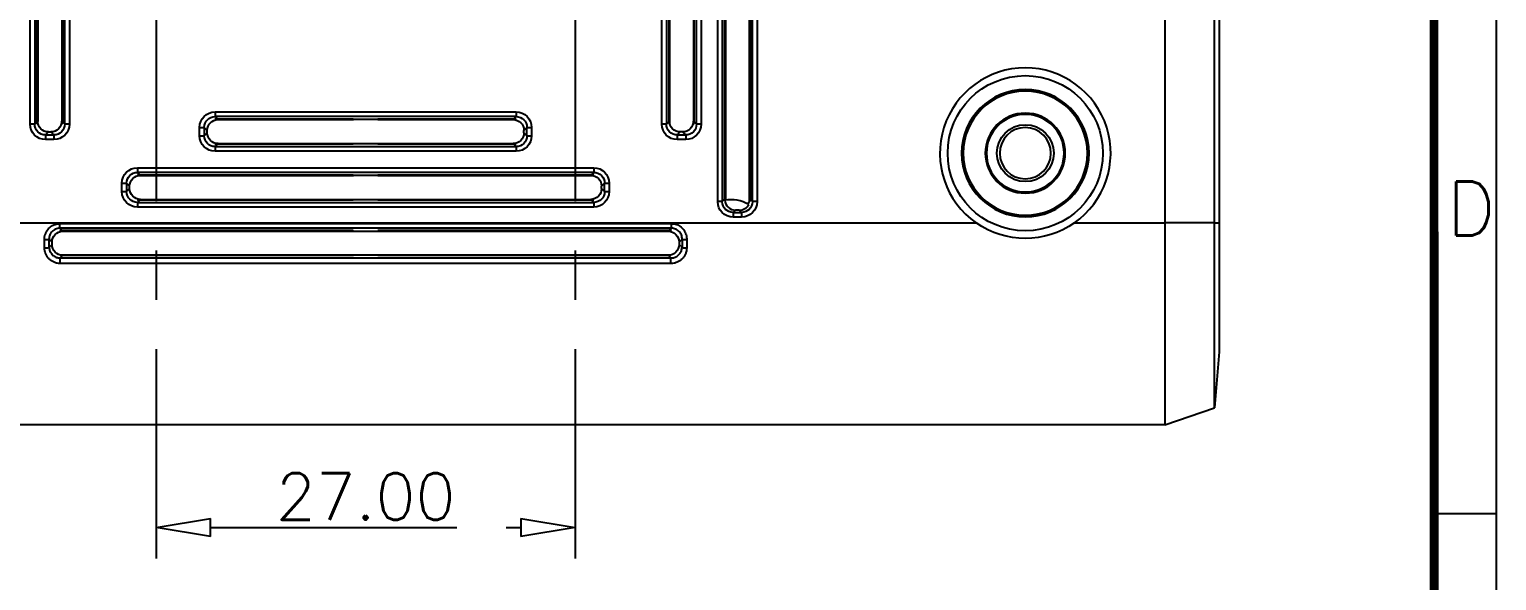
# Model space of a CAD drawing. Header units: millimetres. Extents: x 3683 to 5830, y 1279 to 1555.
# Drawn here: x 4372.8 to 4467.4, y 1395.2 to 1430.8 of the extents above; entities that cross this region are included whole.
import ezdxf

# ---------------------------------------------------------------- set-up
doc = ezdxf.new("R2010")
doc.units = ezdxf.units.MM
doc.header["$LTSCALE"] = 0.5
doc.linetypes.add('CENTER', pattern=[50.8, 31.75, -6.35, 6.35, -6.35])
doc.layers.add('112', color=7, linetype='Continuous', true_color=0xffffff)
doc.layers.add('A1_KUANG', color=7, linetype='Continuous')
doc.layers.add('A4_KUANG', color=7, linetype='Continuous')
doc.layers.add('dim', color=82, linetype='Continuous', lineweight=9)
doc.styles.get("Standard").update_dxf_attribs({"font": 'txt', "bigfont": 'gbcbig.shx'})
doc.dimstyles.new('VT-3.00', dxfattribs={"dimtxt": 3, "dimasz": 3.5, "dimexe": 2, "dimexo": 1.8, "dimgap": 0.5, "dimtad": 1, "dimzin": 0, "dimdsep": 46, "dimtxsty": 'Standard', "dimblk": 'CLOSEDBLANK', "dimcen": 0.3, "dimclrd": 1, "dimclre": 1, "dimclrt": 7, "dimadec": 1, "dimazin": 0, "dimtfac": 1, "dimtofl": 0, "dimtmove": 0, "dimatfit": 3, "dimldrblk": 'CLOSEDBLANK', "dimfxl": 0, "dimtolj": 1, "dimtzin": 0, "dimarcsym": 0})

# ---------------------------------------------------------------- blocks, each defined once
blk = doc.blocks.new('A$C3291225B')
at = {"layer": 'A4_KUANG'}
for p, q in [((255.135, 0), (255.135, 197.012)), ((257.991, 86.219), (255.126, 86.219))]:
    blk.add_line(p, q, dxfattribs=at)
at = {"layer": 'A4_KUANG', "color": 8}
blk.add_lwpolyline([(258, 0), (258, 197.012), (0, 197.012), (0, 0)], close=True, dxfattribs=at)
at = {"layer": 'A4_KUANG', "const_width": 0.4}
blk.add_lwpolyline([(2.865, 2.865), (2.865, 194.147), (255.126, 194.147), (255.135, 2.865), (2.865, 2.865)], dxfattribs=at)
at = {"layer": 'A4_KUANG'}
blk.add_text('D', height=2.483, dxfattribs=at).set_placement((255.711, 99.007))
blk = doc.blocks.new('_ClosedBlank')
at = {"color": 0, "linetype": 'ByBlock', "lineweight": -2}
for p, q in [((-1, 0.167), (0, 0)), ((-1, 0.167), (-1, -0.167)), ((0, 0), (-1, -0.167))]:
    blk.add_line(p, q, dxfattribs=at)
blk = doc.blocks.new('*D22')
at = {"layer": 'Defpoints', "color": 0, "linetype": 'CENTER'}
for p in [(8851.762, 3029.989), (8878.762, 3029.989), (8878.762, 2991.283)]:
    blk.add_point(p, dxfattribs=at)
at = {"layer": 'dim', "color": 1, "linetype": 'CENTER', "lineweight": -2}
for p, q in [((8851.762, 3028.189), (8851.762, 2989.283)), ((8878.762, 3028.189), (8878.762, 2989.283)), ((8855.262, 2991.283), (8875.262, 2991.283))]:
    blk.add_line(p, q, dxfattribs=at)
at = {"layer": 'dim', "color": 1, "linetype": 'CENTER', "lineweight": -2, "xscale": 3.5, "yscale": 3.5, "zscale": 3.5, "rotation": 180}
blk.add_blockref('_ClosedBlank', (8851.762, 2991.283), dxfattribs=at)
at = {"layer": 'dim', "color": 1, "linetype": 'CENTER', "lineweight": -2, "xscale": 3.5, "yscale": 3.5, "zscale": 3.5}
blk.add_blockref('_ClosedBlank', (8878.762, 2991.283), dxfattribs=at)
at = {"layer": 'dim', "color": 7, "linetype": 'CENTER', "insert": (8865.262, 2993.283), "char_height": 3, "attachment_point": 5}
blk.add_mtext('\\A1;27.00', dxfattribs=at)

msp = doc.modelspace()

# ---------------------------------------------------------------- linework, layer by layer
at = {"layer": '112', "color": 7}
for p, q in [((4446.003, 1475.287), (4446.003, 1418.287)), ((4449.187, 1418.287), (4449.187, 1475.287)), ((4449.503, 1475.287), (4449.503, 1418.287)), ((4417.186, 1419.662), (4417.186, 1465.056)), ((4417.485, 1465.056), (4417.485, 1419.662)), ((4419.422, 1419.662), (4419.422, 1465.056)), ((4419.721, 1465.056), (4419.721, 1419.662)), ((4372.886, 1424.662), (4372.886, 1460.056)), ((4373.185, 1460.056), (4373.185, 1424.662)), ((4375.122, 1424.662), (4375.122, 1460.056)), ((4375.421, 1460.056), (4375.421, 1424.662)), ((4413.586, 1424.662), (4413.586, 1460.056)), ((4413.885, 1460.056), (4413.885, 1424.662)), ((4415.822, 1424.662), (4415.822, 1460.056)), ((4416.121, 1460.056), (4416.121, 1424.662)), ((4373.336, 1424.813), (4373.336, 1441.559)), ((4373.379, 1441.559), (4373.379, 1424.856)), ((4374.927, 1441.576), (4374.927, 1424.856)), ((4374.971, 1441.559), (4374.971, 1424.813)), ((4414.036, 1441.559), (4414.036, 1424.813)), ((4414.079, 1441.576), (4414.079, 1424.856)), ((4415.627, 1441.559), (4415.627, 1424.856)), ((4415.671, 1424.813), (4415.671, 1441.559)), ((4417.636, 1441.559), (4417.636, 1419.813)), ((4417.679, 1441.559), (4417.679, 1419.856)), ((4419.227, 1419.856), (4419.227, 1441.576)), ((4419.271, 1441.559), (4419.271, 1419.813)), ((4373.185, 1424.662), (4372.886, 1424.662)), ((4373.336, 1424.813), (4373.185, 1424.662)), ((4375.122, 1424.662), (4374.971, 1424.813)), ((4375.421, 1424.662), (4375.122, 1424.662)), ((4384.806, 1425.448), (4404.201, 1425.448)), ((4384.806, 1425.448), (4384.806, 1425.149)), ((4404.201, 1425.149), (4384.806, 1425.149)), ((4384.957, 1424.998), (4384.806, 1425.149)), ((4384.957, 1424.998), (4393.703, 1424.998)), ((4385, 1424.954), (4393.721, 1424.954)), ((4393.721, 1424.954), (4393.703, 1424.998)), ((4395.286, 1424.954), (4393.721, 1424.954)), ((4395.303, 1424.998), (4395.286, 1424.954)), ((4395.286, 1424.954), (4404.006, 1424.954)), ((4395.303, 1424.998), (4404.05, 1424.998)), ((4404.201, 1425.149), (4404.05, 1424.998)), ((4404.201, 1425.448), (4404.201, 1425.149)), ((4413.885, 1424.662), (4413.586, 1424.662)), ((4414.036, 1424.813), (4413.885, 1424.662)), ((4415.822, 1424.662), (4415.671, 1424.813)), ((4416.121, 1424.662), (4415.822, 1424.662)), ((4373.882, 1423.964), (4374.077, 1424.159)), ((4373.882, 1423.964), (4373.882, 1423.665)), ((4373.882, 1423.964), (4374.424, 1423.964)), ((4374.424, 1423.665), (4373.882, 1423.665)), ((4374.077, 1424.159), (4374.23, 1424.159)), ((4374.23, 1424.159), (4374.424, 1423.964)), ((4374.424, 1423.964), (4374.424, 1423.665)), ((4383.81, 1423.909), (4383.81, 1424.452)), ((4383.81, 1424.452), (4384.108, 1424.452)), ((4383.81, 1423.909), (4384.108, 1423.909)), ((4384.108, 1424.452), (4384.108, 1423.909)), ((4384.108, 1424.452), (4384.303, 1424.257)), ((4384.303, 1424.104), (4384.108, 1423.909)), ((4384.303, 1424.104), (4384.303, 1424.257)), ((4404.703, 1424.257), (4404.898, 1424.452)), ((4404.703, 1424.104), (4404.703, 1424.257)), ((4404.898, 1423.909), (4404.703, 1424.104)), ((4404.898, 1423.909), (4404.898, 1424.452)), ((4404.898, 1424.452), (4405.197, 1424.452)), ((4404.898, 1423.909), (4405.197, 1423.909)), ((4405.197, 1424.452), (4405.197, 1423.909)), ((4414.582, 1423.964), (4414.777, 1424.159)), ((4414.582, 1423.964), (4414.582, 1423.665)), ((4414.582, 1423.964), (4415.124, 1423.964)), ((4415.124, 1423.665), (4414.582, 1423.665)), ((4414.93, 1424.159), (4414.777, 1424.159)), ((4414.93, 1424.159), (4415.124, 1423.964)), ((4415.124, 1423.964), (4415.124, 1423.665)), ((4384.806, 1423.212), (4384.957, 1423.363)), ((4384.806, 1423.212), (4384.806, 1422.913)), ((4384.806, 1423.212), (4404.201, 1423.212)), ((4404.201, 1422.913), (4384.806, 1422.913)), ((4393.703, 1423.363), (4384.957, 1423.363)), ((4385, 1423.407), (4393.721, 1423.407)), ((4393.703, 1423.363), (4393.721, 1423.407)), ((4393.721, 1423.407), (4395.286, 1423.407)), ((4395.286, 1423.407), (4395.303, 1423.363)), ((4395.286, 1423.407), (4404.006, 1423.407)), ((4404.05, 1423.363), (4395.303, 1423.363)), ((4404.05, 1423.363), (4404.201, 1423.212)), ((4404.201, 1423.212), (4404.201, 1422.913)), ((4379.806, 1421.848), (4409.201, 1421.848)), ((4379.806, 1421.848), (4379.806, 1421.549)), ((4409.201, 1421.848), (4409.201, 1421.549)), ((4378.81, 1420.309), (4378.81, 1420.852)), ((4378.81, 1420.852), (4379.108, 1420.852)), ((4379.108, 1420.852), (4379.108, 1420.309)), ((4379.108, 1420.852), (4379.303, 1420.657)), ((4409.201, 1421.549), (4379.806, 1421.549)), ((4379.957, 1421.398), (4379.806, 1421.549)), ((4379.957, 1421.398), (4393.703, 1421.398)), ((4380, 1421.354), (4393.721, 1421.354)), ((4393.721, 1421.354), (4393.703, 1421.398)), ((4395.286, 1421.354), (4393.721, 1421.354)), ((4395.303, 1421.398), (4395.286, 1421.354)), ((4395.286, 1421.354), (4409.006, 1421.354)), ((4395.303, 1421.398), (4409.05, 1421.398)), ((4409.201, 1421.549), (4409.05, 1421.398)), ((4409.703, 1420.657), (4409.898, 1420.852)), ((4409.898, 1420.309), (4409.898, 1420.852)), ((4409.898, 1420.852), (4410.197, 1420.852)), ((4410.197, 1420.852), (4410.197, 1420.309)), ((4378.81, 1420.309), (4379.108, 1420.309)), ((4379.303, 1420.504), (4379.108, 1420.309)), ((4379.303, 1420.504), (4379.303, 1420.657)), ((4380, 1419.807), (4393.721, 1419.807)), ((4393.703, 1419.763), (4393.721, 1419.807)), ((4393.721, 1419.807), (4395.286, 1419.807)), ((4395.286, 1419.807), (4395.303, 1419.763)), ((4395.286, 1419.807), (4409.006, 1419.807)), ((4409.703, 1420.504), (4409.703, 1420.657)), ((4409.898, 1420.309), (4409.703, 1420.504)), ((4409.898, 1420.309), (4410.197, 1420.309)), ((4417.636, 1419.813), (4417.485, 1419.662)), ((4419.422, 1419.662), (4419.271, 1419.813)), ((4379.806, 1419.612), (4379.957, 1419.763)), ((4379.806, 1419.612), (4409.201, 1419.612)), ((4379.806, 1419.612), (4379.806, 1419.313)), ((4409.201, 1419.313), (4379.806, 1419.313)), ((4393.703, 1419.763), (4379.957, 1419.763)), ((4409.05, 1419.763), (4395.303, 1419.763)), ((4409.05, 1419.763), (4409.201, 1419.612)), ((4409.201, 1419.612), (4409.201, 1419.313)), ((4417.485, 1419.662), (4417.186, 1419.662)), ((4418.182, 1418.964), (4418.333, 1419.115)), ((4418.182, 1418.964), (4418.182, 1418.665)), ((4418.182, 1418.964), (4418.724, 1418.964)), ((4418.573, 1419.115), (4418.333, 1419.115)), ((4418.573, 1419.115), (4418.724, 1418.964)), ((4418.724, 1418.964), (4418.724, 1418.665)), ((4419.721, 1419.662), (4419.422, 1419.662)), ((4355.165, 1418.287), (4433.841, 1418.287)), ((4374.806, 1418.247), (4414.201, 1418.247)), ((4374.806, 1417.949), (4374.806, 1418.247)), ((4414.201, 1417.949), (4374.806, 1417.949)), ((4374.958, 1417.797), (4374.806, 1417.949)), ((4414.201, 1417.949), (4414.049, 1417.797)), ((4414.201, 1417.949), (4414.201, 1418.247)), ((4418.724, 1418.665), (4418.182, 1418.665)), ((4440.165, 1418.287), (4446.003, 1418.287)), ((4446.003, 1418.287), (4446.003, 1405.287)), ((4449.187, 1418.287), (4446.003, 1418.287)), ((4449.187, 1406.379), (4449.187, 1418.287)), ((4449.187, 1418.287), (4449.503, 1418.287)), ((4449.503, 1418.287), (4449.503, 1409.987)), ((4374.112, 1417.248), (4374.303, 1417.057)), ((4374.303, 1416.904), (4374.303, 1417.057)), ((4393.704, 1417.797), (4374.958, 1417.797)), ((4375, 1417.754), (4393.721, 1417.754)), ((4393.721, 1417.754), (4393.704, 1417.797)), ((4393.721, 1417.754), (4395.286, 1417.754)), ((4395.303, 1417.797), (4395.286, 1417.754)), ((4395.286, 1417.754), (4414.006, 1417.754)), ((4414.049, 1417.797), (4395.303, 1417.797)), ((4414.703, 1417.057), (4414.894, 1417.248)), ((4414.703, 1417.057), (4414.703, 1416.904)), ((4374.303, 1416.904), (4374.117, 1416.718)), ((4374.828, 1416.035), (4374.975, 1416.181)), ((4374.828, 1415.676), (4374.828, 1416.035)), ((4374.828, 1416.035), (4414.178, 1416.035)), ((4393.71, 1416.181), (4374.975, 1416.181)), ((4393.721, 1416.207), (4375, 1416.207)), ((4393.71, 1416.181), (4393.721, 1416.207)), ((4395.286, 1416.207), (4393.721, 1416.207)), ((4395.286, 1416.207), (4395.296, 1416.181)), ((4414.006, 1416.207), (4395.286, 1416.207)), ((4414.032, 1416.181), (4395.296, 1416.181)), ((4414.032, 1416.181), (4414.178, 1416.035)), ((4414.178, 1415.676), (4414.178, 1416.035)), ((4414.889, 1416.718), (4414.703, 1416.904)), ((4414.178, 1415.676), (4374.828, 1415.676)), ((4449.503, 1409.987), (4449.187, 1406.379)), ((4446.003, 1405.287), (4449.187, 1406.379)), ((4446.003, 1405.287), (4343.003, 1405.287))]:
    msp.add_line(p, q, dxfattribs=at)
for radius in [5, 1.833]:
    msp.add_circle((4437.003, 1422.787), radius, dxfattribs=at)
at = {"layer": '112', "color": 7, "extrusion": (0, 0, -1)}
msp.add_circle((-4437.003, 1422.787), 4.105, dxfattribs=at)
at = {"layer": '112', "color": 7, "extrusion": (1.22461e-16, 0, -1)}
for radius in [4, 2.579, 2.5, 1.65]:
    msp.add_circle((-4437.003, 1422.787), radius, dxfattribs=at)
at = {"layer": '112', "color": 7}
for centre, radius, start, end in [((4437.003, 1422.787), 5.5, 305.0968, 234.9032), ((4418.003, 1417.287), 2.5, 61.64302, 98.40913)]:
    msp.add_arc(centre, radius, start, end, dxfattribs=at)
at = {"layer": '112', "color": 7, "extrusion": (0, 0, -1)}
msp.add_arc((-4437.003, 1422.787), 5.5, 234.9032, 305.0968, dxfattribs=at)
for centre, major_axis, start_param, end_param in [((4373.89, 1424.669), (0.712, 0.712), 2.359993, 3.923193), ((4374.082, 1424.862), (0.499, 0.499), 2.359993, 3.923193), ((4374.224, 1424.862), (-0.499, 0.499), 2.359993, 3.923193), ((4374.417, 1424.669), (-0.712, 0.712), 2.359993, 3.923193), ((4384.813, 1424.444), (0.712, -0.712), 2.359993, 3.923193), ((4385.006, 1424.252), (0.499, -0.499), 2.359993, 3.923193), ((4404, 1424.252), (-0.499, -0.499), 2.359993, 3.923193), ((4404.193, 1424.444), (-0.712, -0.712), 2.359993, 3.923193), ((4414.59, 1424.669), (0.712, 0.712), 2.359993, 3.923193), ((4414.782, 1424.862), (0.499, 0.499), 2.359993, 3.923193), ((4414.924, 1424.862), (-0.499, 0.499), 2.359993, 3.923193), ((4415.117, 1424.669), (-0.712, 0.712), 2.359993, 3.923193), ((4384.813, 1423.917), (0.712, 0.712), 2.359993, 3.923193), ((4385.006, 1424.11), (0.499, 0.499), 2.359993, 3.923193), ((4404, 1424.11), (-0.499, 0.499), 2.359993, 3.923193), ((4404.193, 1423.917), (-0.712, 0.712), 2.359993, 3.923193), ((4379.813, 1420.844), (0.712, -0.712), 2.359993, 3.923193), ((4409.193, 1420.844), (-0.712, -0.712), 2.359993, 3.923193), ((4380.006, 1420.652), (0.499, -0.499), 2.359993, 3.923193), ((4409, 1420.652), (-0.499, -0.499), 2.359993, 3.923193), ((4379.813, 1420.317), (0.712, 0.712), 2.359993, 3.923193), ((4380.006, 1420.51), (0.499, 0.499), 2.359993, 3.923193), ((4409, 1420.51), (-0.499, 0.499), 2.359993, 3.923193), ((4409.193, 1420.317), (-0.712, 0.712), 2.359993, 3.923193), ((4418.382, 1419.862), (0.499, 0.499), 3.795654, 3.923193), ((4418.524, 1419.862), (-0.499, 0.499), 2.359993, 2.868527), ((4418.19, 1419.669), (0.712, 0.712), 2.359993, 3.923193), ((4418.717, 1419.669), (-0.712, 0.712), 2.359993, 3.923193), ((4375.006, 1417.052), (0.499, -0.499), 2.359993, 3.923193), ((4414, 1417.052), (-0.499, -0.499), 2.359993, 3.923193), ((4375.006, 1416.91), (0.499, 0.499), 2.359993, 3.923193), ((4414, 1416.91), (-0.499, 0.499), 2.359993, 3.923193)]:
    msp.add_ellipse(centre, major_axis=major_axis, ratio=0.992433, start_param=start_param, end_param=end_param, dxfattribs=at)
at = {"layer": '112', "color": 7, "extrusion": (1.22461e-16, 0, -1)}
for centre, major_axis, ratio, start_param, end_param in [((4373.89, 1424.669), (0.502, 0.502), 0.986061, 2.359993, 3.923193), ((4383.253, 1426.004), (-1.876, 1.004), 0.162906, 3.436996, 3.660902), ((4413.03, 1423.109), (1.004, 1.876), 0.162906, 0.295404, 0.51931), ((4404.193, 1423.917), (-0.502, 0.502), 0.986061, 2.359993, 3.923193), ((4379.813, 1420.844), (-0.502, 0.502), 0.986061, 5.501585, 7.064785), ((4378.253, 1422.404), (-1.876, 1.004), 0.162906, 3.436996, 3.660902), ((4409.193, 1420.844), (0.502, 0.502), 0.986061, 5.501585, 7.064785), ((4379.813, 1420.317), (0.502, 0.502), 0.986061, 2.359993, 3.923193), ((4378.253, 1418.757), (1.876, 1.004), 0.162906, 5.763876, 5.987782), ((4410.753, 1418.757), (-1.876, 1.004), 0.162906, 0.295404, 0.51931), ((4409.193, 1420.317), (-0.502, 0.502), 0.986061, 2.359993, 3.923193), ((4416.63, 1418.109), (1.004, 1.876), 0.162906, 0.295404, 0.409061), ((4420.277, 1418.109), (-1.004, 1.876), 0.162906, 5.763876, 5.987782), ((4374.921, 1418.287), (0, 13), 0.08547, 4.588501, 4.630474), ((4375.219, 1418.287), (0, 12.7), 0.087489, 4.588501, 4.630474), ((4413.787, 1418.287), (0, 12.7), 0.087489, 1.652711, 1.694684), ((4414.086, 1418.287), (0, 13), 0.08547, 1.652711, 1.694684)]:
    msp.add_ellipse(centre, major_axis=major_axis, ratio=ratio, start_param=start_param, end_param=end_param, dxfattribs=at)
at = {"layer": '112', "color": 7}
for centre, major_axis, ratio, start_param, end_param in [((4374.038, 1424.818), (0.499, 0.499), 0.992433, 2.359993, 2.583899), ((4374.268, 1424.818), (-0.499, 0.499), 0.992433, 3.699287, 3.923193), ((4384.962, 1424.296), (0.499, -0.499), 0.992433, 2.359993, 2.583899), ((4404.044, 1424.296), (-0.499, -0.499), 0.992433, 3.699287, 3.923193), ((4414.738, 1424.818), (0.499, 0.499), 0.992433, 2.359993, 2.583899), ((4414.968, 1424.818), (-0.499, 0.499), 0.992433, 3.699287, 3.923193), ((4384.962, 1424.066), (0.499, 0.499), 0.992433, 3.699287, 3.923193), ((4404.044, 1424.066), (-0.499, 0.499), 0.992433, 2.359993, 2.583899), ((4379.962, 1420.696), (0.499, -0.499), 0.992433, 2.359993, 2.583899), ((4409.044, 1420.696), (-0.499, -0.499), 0.992433, 3.699287, 3.923193), ((4418.338, 1419.818), (0.499, 0.499), 0.992433, 2.359993, 2.434292), ((4418.568, 1419.818), (-0.499, 0.499), 0.992433, 3.699287, 3.923193), ((4379.962, 1420.466), (0.499, 0.499), 0.992433, 3.699287, 3.923193), ((4409.044, 1420.466), (-0.499, 0.499), 0.992433, 2.359993, 2.583899), ((4418.338, 1419.818), (0.499, 0.499), 0.992433, 2.434292, 3.923193), ((4418.568, 1419.818), (-0.499, 0.499), 0.992433, 2.359993, 3.44096), ((4373.813, 1417.248), (-0.3, -0.002), 0.081821, 1.570209, 3.054032), ((4415.193, 1417.248), (-0.3, 0.002), 0.081821, 0.087561, 1.571384), ((4373.818, 1416.718), (-0.3, -0.003), 0.123564, 1.56945, 3.053651), ((4415.188, 1416.718), (-0.3, 0.003), 0.123564, 0.087942, 1.572143)]:
    msp.add_ellipse(centre, major_axis=major_axis, ratio=ratio, start_param=start_param, end_param=end_param, dxfattribs=at)
at = {"layer": '112', "color": 7, "extrusion": (1.22461e-16, 3.08149e-32, -1)}
msp.add_ellipse((4372.33, 1423.109), major_axis=(1.004, 1.876), ratio=0.162906, start_param=0.295404, end_param=0.51931, dxfattribs=at)
at = {"layer": '112', "color": 7, "extrusion": (1.22461e-16, 1.2326e-32, -1)}
for centre, major_axis in [((4374.417, 1424.669), (-0.502, 0.502)), ((4414.59, 1424.669), (0.502, 0.502))]:
    msp.add_ellipse(centre, major_axis=major_axis, ratio=0.986061, start_param=2.359993, end_param=3.923193, dxfattribs=at)
at = {"layer": '112', "color": 7, "extrusion": (1.22461e-16, -6.16298e-33, -1)}
for centre, major_axis, start_param, end_param in [((4375.977, 1423.109), (-1.004, 1.876), 5.763876, 5.987782), ((4405.753, 1422.357), (-1.876, 1.004), 0.295404, 0.51931), ((4410.753, 1422.404), (1.876, 1.004), 2.622283, 2.846189)]:
    msp.add_ellipse(centre, major_axis=major_axis, ratio=0.162906, start_param=start_param, end_param=end_param, dxfattribs=at)
at = {"layer": '112', "color": 7, "extrusion": (1.22461e-16, -8.62817e-32, -1)}
msp.add_ellipse((4384.813, 1424.444), major_axis=(-0.502, 0.502), ratio=0.986061, start_param=5.501585, end_param=7.064785, dxfattribs=at)
at = {"layer": '112', "color": 7, "extrusion": (1.22461e-16, -1.2326e-32, -1)}
msp.add_ellipse((4405.753, 1426.004), major_axis=(1.876, 1.004), ratio=0.162906, start_param=2.622283, end_param=2.846189, dxfattribs=at)
at = {"layer": '112', "color": 7, "extrusion": (1.22461e-16, -2.46519e-32, -1)}
for centre, major_axis, ratio, start_param, end_param in [((4404.193, 1424.444), (0.502, 0.502), 0.986061, 5.501585, 7.064785), ((4373.253, 1415.157), (1.876, 1.004), 0.162906, 5.814941, 5.987782)]:
    msp.add_ellipse(centre, major_axis=major_axis, ratio=ratio, start_param=start_param, end_param=end_param, dxfattribs=at)
at = {"layer": '112', "color": 7, "extrusion": (1.22461e-16, -9.86076e-32, -1)}
msp.add_ellipse((4415.117, 1424.669), major_axis=(-0.502, 0.502), ratio=0.986061, start_param=2.359993, end_param=3.923193, dxfattribs=at)
at = {"layer": '112', "color": 7, "extrusion": (1.22461e-16, -5.54668e-32, -1)}
msp.add_ellipse((4416.677, 1423.109), major_axis=(-1.004, 1.876), ratio=0.162906, start_param=5.763876, end_param=5.987782, dxfattribs=at)
at = {"layer": '112', "color": 7, "extrusion": (1.22461e-16, 2.46519e-32, -1)}
for centre in [(4384.813, 1423.917), (4418.19, 1419.669)]:
    msp.add_ellipse(centre, major_axis=(0.502, 0.502), ratio=0.986061, start_param=2.359993, end_param=3.923193, dxfattribs=at)
at = {"layer": '112', "color": 7, "extrusion": (1.22461e-16, -4.93038e-32, -1)}
msp.add_ellipse((4383.253, 1422.357), major_axis=(1.876, 1.004), ratio=0.162906, start_param=5.763876, end_param=5.987782, dxfattribs=at)
at = {"layer": '112', "color": 7, "extrusion": (1.22461e-16, 8.62817e-32, -1)}
msp.add_ellipse((4418.717, 1419.669), major_axis=(-0.502, 0.502), ratio=0.986061, start_param=2.359993, end_param=3.923193, dxfattribs=at)
at = {"layer": '112', "color": 7, "extrusion": (1.22461e-16, 6.16298e-33, -1)}
msp.add_ellipse((4373.253, 1418.804), major_axis=(-1.876, 1.004), ratio=0.162906, start_param=3.436996, end_param=3.658256, dxfattribs=at)
at = {"layer": '112', "color": 7, "extrusion": (1.22461e-16, 1.84889e-32, -1)}
msp.add_ellipse((4415.753, 1418.804), major_axis=(1.876, 1.004), ratio=0.162906, start_param=2.62493, end_param=2.846189, dxfattribs=at)
at = {"layer": '112', "color": 7, "extrusion": (1.22461e-16, -3.08149e-32, -1)}
msp.add_ellipse((4415.753, 1415.157), major_axis=(-1.876, 1.004), ratio=0.162906, start_param=0.295404, end_param=0.468244, dxfattribs=at)
at = {"layer": '112', "color": 7}
for points, knots in [([(4373.813, 1417.224), (4373.812, 1417.337), (4373.83, 1417.453), (4373.866, 1417.561), (4373.902, 1417.669), (4373.957, 1417.772), (4374.026, 1417.862), (4374.094, 1417.95), (4374.179, 1418.028), (4374.272, 1418.089), (4374.365, 1418.149), (4374.47, 1418.194), (4374.577, 1418.22), (4374.652, 1418.238), (4374.729, 1418.247), (4374.806, 1418.247)], [0, 0, 0, 0, 0.216909, 0.216909, 0.216909, 0.433031, 0.433031, 0.433031, 0.645066, 0.645066, 0.645066, 0.855349, 0.855349, 0.855349, 1, 1, 1, 1]), ([(4374.806, 1417.949), (4374.759, 1417.949), (4374.714, 1417.945), (4374.623, 1417.927), (4374.579, 1417.914), (4374.494, 1417.879), (4374.454, 1417.857), (4374.377, 1417.806), (4374.342, 1417.777), (4374.278, 1417.711), (4374.249, 1417.675), (4374.199, 1417.598), (4374.178, 1417.558), (4374.144, 1417.473), (4374.131, 1417.428), (4374.115, 1417.339), (4374.111, 1417.294), (4374.112, 1417.248)], [0, 0, 0, 0, 0.125, 0.125, 0.25, 0.25, 0.375, 0.375, 0.5, 0.5, 0.625, 0.625, 0.75, 0.75, 0.875, 0.875, 1, 1, 1, 1]), ([(4414.201, 1418.247), (4414.312, 1418.247), (4414.425, 1418.227), (4414.53, 1418.19), (4414.636, 1418.152), (4414.737, 1418.095), (4414.823, 1418.024), (4414.91, 1417.952), (4414.986, 1417.865), (4415.044, 1417.769), (4415.102, 1417.673), (4415.145, 1417.566), (4415.169, 1417.456), (4415.185, 1417.38), (4415.194, 1417.302), (4415.193, 1417.224)], [0, 0, 0, 0, 0.212201, 0.212201, 0.212201, 0.425517, 0.425517, 0.425517, 0.638952, 0.638952, 0.638952, 0.852428, 0.852428, 0.852428, 1, 1, 1, 1]), ([(4414.894, 1417.248), (4414.895, 1417.294), (4414.891, 1417.339), (4414.875, 1417.429), (4414.862, 1417.474), (4414.828, 1417.558), (4414.807, 1417.599), (4414.757, 1417.676), (4414.728, 1417.712), (4414.664, 1417.777), (4414.628, 1417.807), (4414.552, 1417.858), (4414.512, 1417.879), (4414.427, 1417.914), (4414.382, 1417.927), (4414.292, 1417.945), (4414.247, 1417.949), (4414.201, 1417.949)], [0, 0, 0, 0, 0.125, 0.125, 0.25, 0.25, 0.375, 0.375, 0.5, 0.5, 0.625, 0.625, 0.75, 0.75, 0.875, 0.875, 1, 1, 1, 1]), ([(4374.828, 1415.676), (4374.761, 1415.676), (4374.696, 1415.682), (4374.567, 1415.708), (4374.502, 1415.728), (4374.38, 1415.779), (4374.323, 1415.81), (4374.213, 1415.883), (4374.162, 1415.926), (4374.069, 1416.018), (4374.028, 1416.069), (4373.954, 1416.178), (4373.923, 1416.236), (4373.847, 1416.417), (4373.819, 1416.548), (4373.818, 1416.681)], [0, 0, 0, 0, 0.125, 0.125, 0.25, 0.25, 0.375, 0.375, 0.5, 0.5, 0.625, 0.625, 0.75, 0.75, 1, 1, 1, 1]), ([(4374.134, 1416.576), (4374.151, 1416.499), (4374.183, 1416.425), (4374.225, 1416.359), (4374.268, 1416.293), (4374.323, 1416.233), (4374.385, 1416.185), (4374.447, 1416.137), (4374.519, 1416.098), (4374.594, 1416.073)], [0.1301903, 0.1301903, 0.1301903, 0.1301903, 0.3477371, 0.3477371, 0.3477371, 0.5662042, 0.5662042, 0.5662042, 0.7833165, 0.7833165, 0.7833165, 0.7833165]), ([(4414.178, 1416.035), (4414.229, 1416.035), (4414.28, 1416.04), (4414.33, 1416.05), (4414.408, 1416.067), (4414.484, 1416.097), (4414.552, 1416.137), (4414.619, 1416.178), (4414.68, 1416.23), (4414.731, 1416.29), (4414.78, 1416.349), (4414.82, 1416.418), (4414.847, 1416.49), (4414.874, 1416.562), (4414.888, 1416.64), (4414.889, 1416.718)], [0, 0, 0, 0, 0.137715, 0.137715, 0.137715, 0.356267, 0.356267, 0.356267, 0.572832, 0.572832, 0.572832, 0.786728, 0.786728, 0.786728, 1, 1, 1, 1]), ([(4415.188, 1416.681), (4415.188, 1416.615), (4415.18, 1416.549), (4415.154, 1416.421), (4415.134, 1416.358), (4415.084, 1416.237), (4415.053, 1416.179), (4414.98, 1416.07), (4414.938, 1416.019), (4414.845, 1415.926), (4414.795, 1415.884), (4414.685, 1415.811), (4414.626, 1415.779), (4414.505, 1415.728), (4414.442, 1415.709), (4414.311, 1415.682), (4414.245, 1415.676), (4414.178, 1415.676)], [0, 0, 0, 0, 0.125, 0.125, 0.25, 0.25, 0.375, 0.375, 0.5, 0.5, 0.625, 0.625, 0.75, 0.75, 0.875, 0.875, 1, 1, 1, 1])]:
    msp.add_open_spline(points, degree=3, knots=knots, dxfattribs=at)
for points in [[(4374.958, 1417.797), (4374.905, 1417.797), (4374.854, 1417.791), (4374.804, 1417.78)], [(4414.203, 1417.78), (4414.152, 1417.792), (4414.101, 1417.797), (4414.049, 1417.797)], [(4374.117, 1416.718), (4374.117, 1416.67), (4374.123, 1416.622), (4374.134, 1416.576)], [(4374.594, 1416.073), (4374.668, 1416.048), (4374.749, 1416.034), (4374.828, 1416.035)], [(4374.854, 1416.191), (4374.894, 1416.184), (4374.934, 1416.181), (4374.975, 1416.181)], [(4414.032, 1416.181), (4414.073, 1416.181), (4414.113, 1416.184), (4414.153, 1416.191)]]:
    msp.add_open_spline(points, degree=3, dxfattribs=at)

# ---------------------------------------------------------------- block references
at = {"layer": 'A1_KUANG', "color": 1, "lineweight": 0, "xscale": 1.403050184557287, "yscale": 1.403050184557742, "zscale": 1.403050184556499}
msp.add_blockref('A$C3291225B', (4105.381, 1278.573), dxfattribs=at)

# ---------------------------------------------------------------- dimensions: what is measured, and where the dimension line sits
at = {"layer": 'dim', "linetype": 'CENTER'}
dim = msp.add_linear_dim(base=(4408.003, 1398.653), p1=(4381.003, 1437.359), p2=(4408.003, 1437.359), dimstyle='VT-3.00', dxfattribs=at)
dim.commit()
dim.dimension.update_dxf_attribs({"geometry": '*D22', "text_midpoint": (4394.503, 1400.653), "insert": (-4470.759, -1592.63)})

doc.saveas('drawing.dxf')
